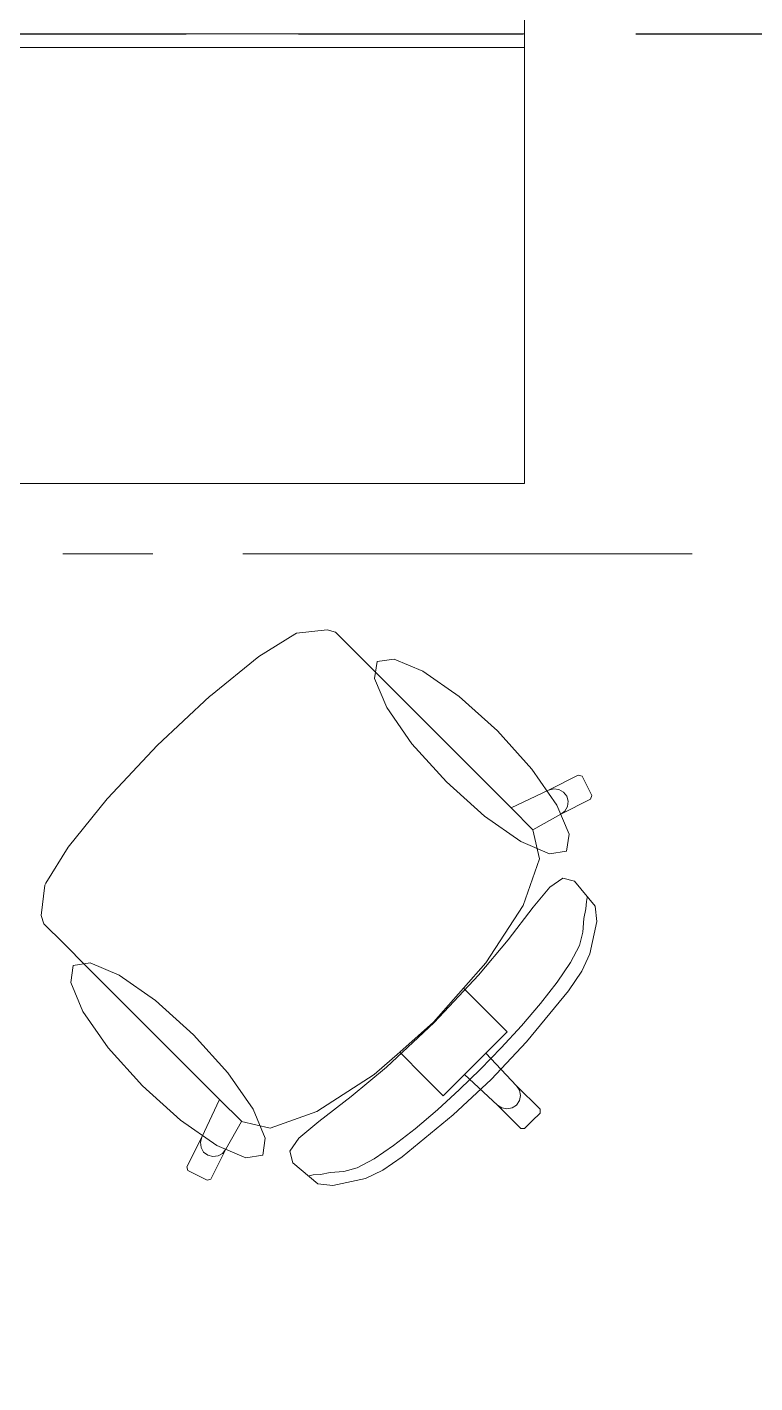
# Model space of a CAD drawing. Header units: inches. Extents: x -19 to 5698, y -728 to 92.
# Drawn here: x 227.827 to 228.636, y 33.485 to 34.992 of the extents above; entities that cross this region are included whole.
import ezdxf

# ---------------------------------------------------------------- set-up
doc = ezdxf.new("R2010")
doc.units = ezdxf.units.IN
doc.header["$MEASUREMENT"] = 0
doc.linetypes.add('HIDDEN', pattern=[0.375, 0.25, -0.125])
doc.linetypes.add('Punto & Raya', pattern=[0.65, 0.5, -0.075, 0, -0.075])
doc.layers.add('00 conduct tomacorr', color=120, linetype='HIDDEN', lineweight=30)
doc.layers.add('Interior - Mobiliario', color=7, linetype='Continuous')
doc.layers.add('Marcador - Secciones', color=7, linetype='Continuous')

msp = doc.modelspace()

# ---------------------------------------------------------------- linework, layer by layer
at = {"layer": '00 conduct tomacorr'}
msp.add_line((206.7537, 34.9847), (230.7078, 34.9847), dxfattribs=at)
at = {"layer": 'Interior - Mobiliario', "color": 175, "linetype": 'Continuous', "lineweight": 13}
for p, q in [((228.3801, 34.9997), (228.3801, 34.9697)), ((228.3801, 34.9697), (227.0951, 34.9697)), ((228.0844, 34.2924), (228.1244, 34.3173)), ((228.1244, 34.3173), (228.1265, 34.3182)), ((228.1265, 34.3182), (228.1605, 34.3222)), ((228.1605, 34.3222), (228.1698, 34.3193)), ((228.1698, 34.3193), (228.1917, 34.2974)), ((228.1917, 34.2974), (228.2172, 34.2719)), ((228.0307, 34.2488), (228.0844, 34.2924)), ((228.2172, 34.2719), (228.3651, 34.124)), ((227.9715, 34.1933), (228.0299, 34.2482)), ((228.0299, 34.2482), (228.0307, 34.2488)), ((227.9715, 34.1933), (227.9167, 34.135)), ((228.4068, 34.1436), (228.4399, 34.1606)), ((228.4399, 34.1606), (228.444, 34.1593)), ((228.4068, 34.1436), (228.4125, 34.1452)), ((228.4125, 34.1452), (228.4183, 34.1446)), ((228.444, 34.1593), (228.4548, 34.1379)), ((227.916, 34.1341), (227.8724, 34.0805)), ((227.9167, 34.135), (227.916, 34.1341)), ((228.3651, 34.124), (228.4068, 34.1436)), ((228.4183, 34.1446), (228.4234, 34.1417)), ((228.4535, 34.1339), (228.4204, 34.1169)), ((228.4234, 34.1417), (228.427, 34.1371)), ((228.427, 34.1371), (228.4286, 34.1315)), ((228.4286, 34.1315), (228.4279, 34.1257)), ((228.4548, 34.1379), (228.4535, 34.1339)), ((228.3893, 34.0998), (228.3651, 34.124)), ((228.4204, 34.1169), (228.3893, 34.0996)), ((228.425, 34.1205), (228.4204, 34.1169)), ((228.4279, 34.1257), (228.425, 34.1205)), ((228.3893, 34.0998), (228.3893, 34.0996)), ((228.3893, 34.0996), (228.3968, 34.0676)), ((227.8724, 34.0805), (227.8475, 34.0404)), ((228.3968, 34.0676), (228.3785, 34.0157)), ((227.8475, 34.0404), (227.8466, 34.0383)), ((228.4082, 34.0359), (228.4225, 34.0459)), ((228.4225, 34.0459), (228.4355, 34.0425)), ((228.4355, 34.0425), (228.4586, 34.0147)), ((227.8466, 34.0383), (227.8426, 34.0044)), ((228.3896, 34.0136), (228.4082, 34.0359)), ((228.449, 34.0199), (228.4498, 34.0244)), ((228.3785, 34.0157), (228.3371, 33.9518)), ((228.3617, 33.9775), (228.3896, 34.0136)), ((228.4462, 34.0011), (228.4482, 34.0119)), ((228.4482, 34.0119), (228.449, 34.0199)), ((228.4586, 34.0147), (228.4605, 33.9979)), ((227.8426, 34.0044), (227.8455, 33.9951)), ((227.8455, 33.9951), (227.8675, 33.9731)), ((228.445, 33.9857), (228.4462, 34.0011)), ((228.4605, 33.9979), (228.4528, 33.9617)), ((228.4411, 33.971), (228.445, 33.9857)), ((227.8675, 33.9731), (227.893, 33.9476)), ((228.329, 33.9381), (228.3617, 33.9775)), ((228.4312, 33.9521), (228.4411, 33.971)), ((228.3371, 33.9518), (228.3123, 33.9237)), ((228.4163, 33.9303), (228.4312, 33.9521)), ((228.4528, 33.9617), (228.4438, 33.9425)), ((227.893, 33.9476), (228.0408, 33.7998)), ((228.2795, 33.8854), (228.329, 33.9381)), ((228.4438, 33.9425), (228.4289, 33.9208)), ((228.3123, 33.9237), (228.279, 33.8858)), ((228.3123, 33.9237), (228.3397, 33.8963)), ((228.4289, 33.9208), (228.3821, 33.8641)), ((228.3977, 33.9065), (228.4163, 33.9303)), ((228.3766, 33.8818), (228.3977, 33.9065)), ((228.3397, 33.8963), (228.3608, 33.8752)), ((228.2795, 33.8854), (228.2267, 33.8359)), ((228.2412, 33.8525), (228.279, 33.8858)), ((228.3608, 33.8752), (228.3372, 33.8515)), ((228.354, 33.8571), (228.3766, 33.8818)), ((228.3821, 33.8641), (228.3429, 33.8219)), ((228.213, 33.8277), (228.2412, 33.8525)), ((228.2412, 33.8525), (228.2685, 33.8252)), ((228.3372, 33.8515), (228.3253, 33.8396)), ((228.3312, 33.8337), (228.354, 33.8571)), ((228.3372, 33.8515), (228.3712, 33.815)), ((228.2267, 33.8359), (228.1874, 33.8032)), ((228.3312, 33.8337), (228.3077, 33.8108)), ((228.3133, 33.8276), (228.3253, 33.8396)), ((228.1492, 33.7864), (228.213, 33.8277)), ((228.2685, 33.8252), (228.2897, 33.804)), ((228.2897, 33.804), (228.3133, 33.8276)), ((228.3007, 33.7828), (228.3429, 33.8219)), ((228.3133, 33.8276), (228.3499, 33.7937)), ((228.3712, 33.815), (228.3744, 33.8101)), ((228.3712, 33.815), (228.3973, 33.7889)), ((228.0408, 33.7998), (228.0212, 33.758)), ((228.0651, 33.7756), (228.0408, 33.7998)), ((228.1874, 33.8032), (228.1512, 33.7753)), ((228.3077, 33.8108), (228.2831, 33.7883)), ((228.3744, 33.7986), (228.3711, 33.7937)), ((228.3744, 33.8101), (228.3756, 33.8044)), ((228.3756, 33.8044), (228.3744, 33.7986)), ((228.0972, 33.7681), (228.1492, 33.7864)), ((228.2831, 33.7883), (228.2584, 33.7671)), ((228.3499, 33.7937), (228.3547, 33.7904)), ((228.3499, 33.7937), (228.3759, 33.7676)), ((228.3547, 33.7904), (228.3605, 33.7893)), ((228.3605, 33.7893), (228.3662, 33.7905)), ((228.3662, 33.7905), (228.3711, 33.7937)), ((228.3973, 33.7847), (228.3887, 33.7761)), ((228.3973, 33.7889), (228.3973, 33.7847)), ((228.048, 33.7445), (228.0653, 33.7755)), ((228.0651, 33.7756), (228.0653, 33.7755)), ((228.0653, 33.7755), (228.0972, 33.7681)), ((228.1512, 33.7753), (228.129, 33.7567)), ((228.244, 33.736), (228.3007, 33.7828)), ((228.3802, 33.7676), (228.3887, 33.7761)), ((228.0212, 33.758), (228.0043, 33.7249)), ((228.0212, 33.758), (228.0196, 33.7524)), ((228.129, 33.7567), (228.1189, 33.7423)), ((228.2584, 33.7671), (228.2345, 33.7485)), ((228.3759, 33.7676), (228.3802, 33.7676)), ((228.0196, 33.7524), (228.0203, 33.7465)), ((228.0203, 33.7465), (228.0231, 33.7414)), ((228.0231, 33.7414), (228.0277, 33.7378)), ((228.031, 33.7114), (228.048, 33.7445)), ((228.0392, 33.737), (228.0443, 33.7399)), ((228.0443, 33.7399), (228.048, 33.7445)), ((228.1189, 33.7423), (228.1224, 33.7294)), ((228.2345, 33.7485), (228.2127, 33.7337)), ((228.0043, 33.7249), (228.0056, 33.7209)), ((228.0277, 33.7378), (228.0334, 33.7363)), ((228.0334, 33.7363), (228.0392, 33.737)), ((228.1224, 33.7294), (228.1502, 33.7062)), ((228.1939, 33.7237), (228.1791, 33.7198)), ((228.2127, 33.7337), (228.1939, 33.7237)), ((228.2223, 33.7211), (228.244, 33.736)), ((228.0056, 33.7209), (228.0269, 33.7101)), ((228.0269, 33.7101), (228.031, 33.7114)), ((228.1449, 33.7159), (228.1404, 33.7151)), ((228.153, 33.7166), (228.1449, 33.7159)), ((228.1637, 33.7187), (228.153, 33.7166)), ((228.1791, 33.7198), (228.1637, 33.7187)), ((228.167, 33.7043), (228.2031, 33.7121)), ((228.2031, 33.7121), (228.2223, 33.7211)), ((228.1502, 33.7062), (228.167, 33.7043))]:
    msp.add_line(p, q, dxfattribs=at)
at = {"layer": 'Interior - Mobiliario', "color": 175, "linetype": 'Continuous', "lineweight": 13, "flags": 128}
for points in [[(227.0801, 34.9847), (227.0801, 36.4847), (227.6801, 36.4847), (227.6801, 35.4847), (228.3801, 35.4847), (228.3801, 34.9847)], [(227.0801, 34.9847), (227.0801, 33.4847), (227.6801, 33.4847), (227.6801, 34.4847), (228.3801, 34.4847), (228.3801, 34.9847)], [(228.35, 34.2098), (228.3881, 34.1673), (228.4161, 34.127), (228.4298, 34.0949), (228.4269, 34.076), (228.408, 34.0731), (228.3759, 34.0867), (228.3355, 34.1147), (228.2931, 34.1529), (228.2549, 34.1954), (228.2269, 34.2357), (228.2133, 34.2678), (228.2162, 34.2867), (228.2351, 34.2896), (228.2671, 34.276), (228.3075, 34.248)], [(227.955, 33.8149), (227.9975, 33.7767), (228.0379, 33.7487), (228.07, 33.7351), (228.0889, 33.738), (228.0917, 33.7569), (228.0781, 33.789), (228.0501, 33.8293), (228.012, 33.8718), (227.9695, 33.91), (227.9291, 33.938), (227.8971, 33.9516), (227.8781, 33.9487), (227.8753, 33.9298), (227.8889, 33.8977), (227.9169, 33.8574)]]:
    msp.add_lwpolyline(points, close=True, dxfattribs=at)
at = {"layer": 'Marcador - Secciones', "color": 251, "linetype": 'Punto & Raya', "lineweight": 13, "true_color": 0x636466}
msp.add_line((189.6667, 34.4067), (240.9403, 34.4067), dxfattribs=at)

doc.saveas('drawing.dxf')
